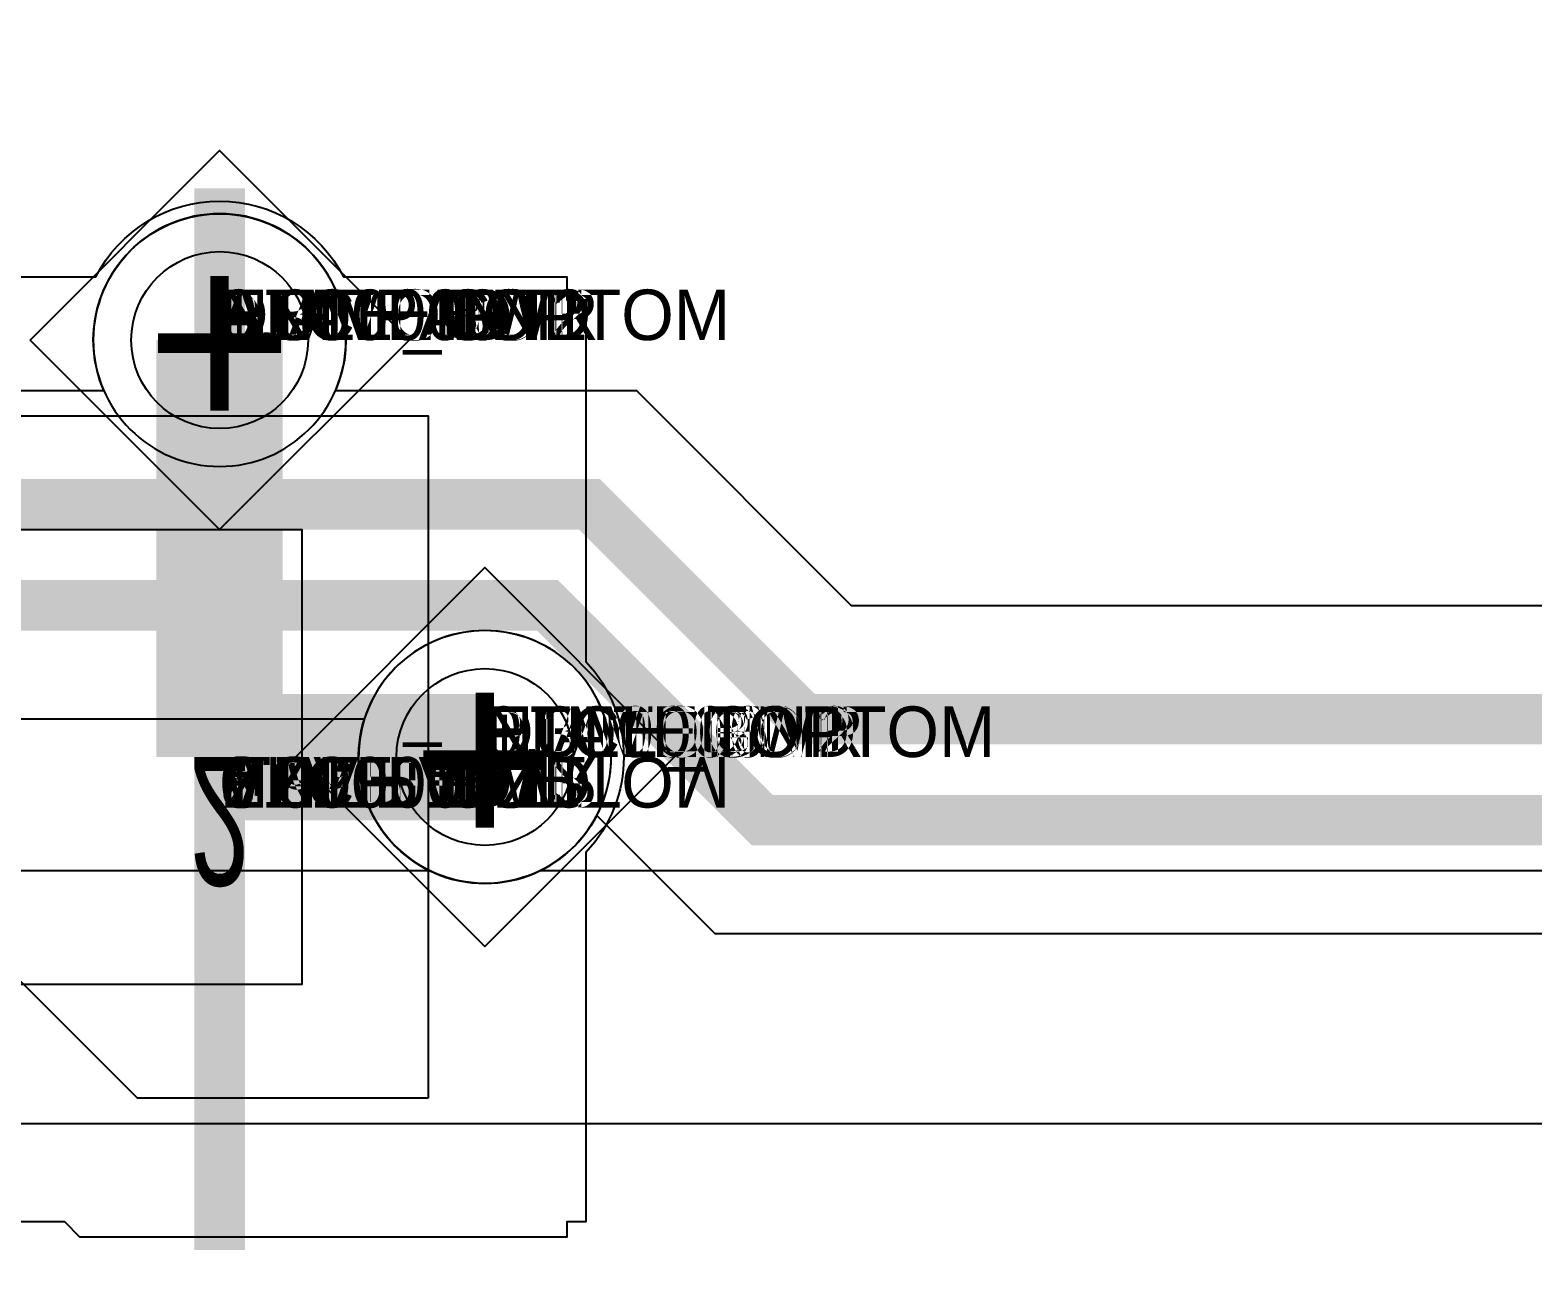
# Model space of a CAD drawing. Extents: x 0 to 323, y 0 to 320.
# Drawn here: x 89.76 to 95.71, y 260.12 to 265.08 of the extents above; entities that cross this region are included whole.
import ezdxf
from ezdxf.enums import TextEntityAlignment as Align

# ---------------------------------------------------------------- set-up
doc = ezdxf.new("R2010")
doc.units = 0
doc.header["$MEASUREMENT"] = 0
doc.layers.get('0').update_dxf_attribs({"linetype": 'CONTINUOUS'})
for name, color, linetype in [('CDN_FIGURES', 7, 'CONTINUOUS'), ('ETCH_BOTTOM', 7, 'CONTINUOUS'), ('ETCH_GND', 3, 'CONTINUOUS'), ('ETCH_INT1', 4, 'CONTINUOUS'), ('ETCH_INT2', 5, 'CONTINUOUS'), ('ETCH_PWR', 6, 'CONTINUOUS'), ('ETCH_TOP', 2, 'CONTINUOUS'), ('MANUFACTURING_NCLEGEND-1-6', 8, 'CONTINUOUS'), ('PACKAGE_GEOMETRY_ASSEMBLY_TOP', 11, 'CONTINUOUS'), ('PACKAGE_GEOMETRY_PIN_NUMBER', 9, 'CONTINUOUS')]:
    doc.layers.add(name, color=color, linetype=linetype)

# ---------------------------------------------------------------- blocks, each defined once
blk = doc.blocks.new('PAD_INFO')
for tag in ['SHAPE_TYPE', 'PAD_HEIGHT', 'PAD_LAYER', 'PAD_TYPE', 'PAD_WIDTH']:
    blk.add_attdef(tag, (0, 0), '', height=0.2)
at = {"flags": 2}
blk.add_attdef('CDN_TYPE', (0, 0), '', height=0.2, dxfattribs=at)
blk = doc.blocks.new('DRILL_INFO')
at = {"flags": 2}
blk.add_attdef('CDN_TYPE', (0, 0), '', height=0.2, dxfattribs=at)
for tag in ['FSHAPE', 'FCHAR', 'DRILL_HEIGHT', 'DIAMETER', 'PLATED', 'DRILL_WIDTH']:
    blk.add_attdef(tag, (0, 0), '', height=0.2)
blk = doc.blocks.new('VIA0700X0300')
at = {"layer": 'ETCH_BOTTOM'}
blk.add_circle((0, 0), 0.35, dxfattribs=at)
at = {"layer": 'ETCH_GND'}
blk.add_circle((0, 0), 0.35, dxfattribs=at)
at = {"layer": 'ETCH_INT1'}
blk.add_circle((0, 0), 0.35, dxfattribs=at)
at = {"layer": 'ETCH_INT2'}
blk.add_circle((0, 0), 0.35, dxfattribs=at)
at = {"layer": 'ETCH_PWR'}
blk.add_circle((0, 0), 0.35, dxfattribs=at)
at = {"layer": 'ETCH_TOP'}
blk.add_circle((0, 0), 0.35, dxfattribs=at)
ref = blk.add_blockref('PAD_INFO', (0, 0))
ref.add_attrib('PAD_LAYER', 'ETCH_TOP', (0, 0), dxfattribs={"height": 0.2})
ref.add_attrib('SHAPE_TYPE', 'NULL', (0, 0), dxfattribs={"height": 0.2})
ref.add_attrib('PAD_TYPE', 'ANTIPAD', (0, 0), dxfattribs={"height": 0.2})
ref.add_attrib('PAD_WIDTH', '0.000000', (0, 0), dxfattribs={"height": 0.2})
ref.add_attrib('PAD_HEIGHT', '0.000000', (0, 0), dxfattribs={"height": 0.2})
ref = blk.add_blockref('PAD_INFO', (0, 0))
ref.add_attrib('PAD_LAYER', 'ETCH_GND', (0, 0), dxfattribs={"height": 0.2})
ref.add_attrib('SHAPE_TYPE', 'NULL', (0, 0), dxfattribs={"height": 0.2})
ref.add_attrib('PAD_TYPE', 'ANTIPAD', (0, 0), dxfattribs={"height": 0.2})
ref.add_attrib('PAD_WIDTH', '0.000000', (0, 0), dxfattribs={"height": 0.2})
ref.add_attrib('PAD_HEIGHT', '0.000000', (0, 0), dxfattribs={"height": 0.2})
ref = blk.add_blockref('PAD_INFO', (0, 0))
ref.add_attrib('PAD_LAYER', 'ETCH_INT1', (0, 0), dxfattribs={"height": 0.2})
ref.add_attrib('SHAPE_TYPE', 'NULL', (0, 0), dxfattribs={"height": 0.2})
ref.add_attrib('PAD_TYPE', 'ANTIPAD', (0, 0), dxfattribs={"height": 0.2})
ref.add_attrib('PAD_WIDTH', '0.000000', (0, 0), dxfattribs={"height": 0.2})
ref.add_attrib('PAD_HEIGHT', '0.000000', (0, 0), dxfattribs={"height": 0.2})
ref = blk.add_blockref('PAD_INFO', (0, 0))
ref.add_attrib('PAD_LAYER', 'ETCH_INT2', (0, 0), dxfattribs={"height": 0.2})
ref.add_attrib('SHAPE_TYPE', 'NULL', (0, 0), dxfattribs={"height": 0.2})
ref.add_attrib('PAD_TYPE', 'ANTIPAD', (0, 0), dxfattribs={"height": 0.2})
ref.add_attrib('PAD_WIDTH', '0.000000', (0, 0), dxfattribs={"height": 0.2})
ref.add_attrib('PAD_HEIGHT', '0.000000', (0, 0), dxfattribs={"height": 0.2})
ref = blk.add_blockref('PAD_INFO', (0, 0))
ref.add_attrib('PAD_LAYER', 'ETCH_PWR', (0, 0), dxfattribs={"height": 0.2})
ref.add_attrib('SHAPE_TYPE', 'NULL', (0, 0), dxfattribs={"height": 0.2})
ref.add_attrib('PAD_TYPE', 'ANTIPAD', (0, 0), dxfattribs={"height": 0.2})
ref.add_attrib('PAD_WIDTH', '0.000000', (0, 0), dxfattribs={"height": 0.2})
ref.add_attrib('PAD_HEIGHT', '0.000000', (0, 0), dxfattribs={"height": 0.2})
ref = blk.add_blockref('PAD_INFO', (0, 0))
ref.add_attrib('PAD_LAYER', 'ETCH_BOTTOM', (0, 0), dxfattribs={"height": 0.2})
ref.add_attrib('SHAPE_TYPE', 'NULL', (0, 0), dxfattribs={"height": 0.2})
ref.add_attrib('PAD_TYPE', 'ANTIPAD', (0, 0), dxfattribs={"height": 0.2})
ref.add_attrib('PAD_WIDTH', '0.000000', (0, 0), dxfattribs={"height": 0.2})
ref.add_attrib('PAD_HEIGHT', '0.000000', (0, 0), dxfattribs={"height": 0.2})
ref = blk.add_blockref('PAD_INFO', (0, 0))
ref.add_attrib('PAD_LAYER', 'ETCH_TOP', (0, 0), dxfattribs={"height": 0.2})
ref.add_attrib('SHAPE_TYPE', 'NULL', (0, 0), dxfattribs={"height": 0.2})
ref.add_attrib('PAD_TYPE', 'THERMAL', (0, 0), dxfattribs={"height": 0.2})
ref.add_attrib('PAD_WIDTH', '0.000000', (0, 0), dxfattribs={"height": 0.2})
ref.add_attrib('PAD_HEIGHT', '0.000000', (0, 0), dxfattribs={"height": 0.2})
ref = blk.add_blockref('PAD_INFO', (0, 0))
ref.add_attrib('PAD_LAYER', 'ETCH_GND', (0, 0), dxfattribs={"height": 0.2})
ref.add_attrib('SHAPE_TYPE', 'NULL', (0, 0), dxfattribs={"height": 0.2})
ref.add_attrib('PAD_TYPE', 'THERMAL', (0, 0), dxfattribs={"height": 0.2})
ref.add_attrib('PAD_WIDTH', '0.000000', (0, 0), dxfattribs={"height": 0.2})
ref.add_attrib('PAD_HEIGHT', '0.000000', (0, 0), dxfattribs={"height": 0.2})
ref = blk.add_blockref('PAD_INFO', (0, 0))
ref.add_attrib('PAD_LAYER', 'ETCH_INT1', (0, 0), dxfattribs={"height": 0.2})
ref.add_attrib('SHAPE_TYPE', 'NULL', (0, 0), dxfattribs={"height": 0.2})
ref.add_attrib('PAD_TYPE', 'THERMAL', (0, 0), dxfattribs={"height": 0.2})
ref.add_attrib('PAD_WIDTH', '0.000000', (0, 0), dxfattribs={"height": 0.2})
ref.add_attrib('PAD_HEIGHT', '0.000000', (0, 0), dxfattribs={"height": 0.2})
ref = blk.add_blockref('PAD_INFO', (0, 0))
ref.add_attrib('PAD_LAYER', 'ETCH_INT2', (0, 0), dxfattribs={"height": 0.2})
ref.add_attrib('SHAPE_TYPE', 'NULL', (0, 0), dxfattribs={"height": 0.2})
ref.add_attrib('PAD_TYPE', 'THERMAL', (0, 0), dxfattribs={"height": 0.2})
ref.add_attrib('PAD_WIDTH', '0.000000', (0, 0), dxfattribs={"height": 0.2})
ref.add_attrib('PAD_HEIGHT', '0.000000', (0, 0), dxfattribs={"height": 0.2})
ref = blk.add_blockref('PAD_INFO', (0, 0))
ref.add_attrib('PAD_LAYER', 'ETCH_PWR', (0, 0), dxfattribs={"height": 0.2})
ref.add_attrib('SHAPE_TYPE', 'NULL', (0, 0), dxfattribs={"height": 0.2})
ref.add_attrib('PAD_TYPE', 'THERMAL', (0, 0), dxfattribs={"height": 0.2})
ref.add_attrib('PAD_WIDTH', '0.000000', (0, 0), dxfattribs={"height": 0.2})
ref.add_attrib('PAD_HEIGHT', '0.000000', (0, 0), dxfattribs={"height": 0.2})
ref = blk.add_blockref('PAD_INFO', (0, 0))
ref.add_attrib('PAD_LAYER', 'ETCH_BOTTOM', (0, 0), dxfattribs={"height": 0.2})
ref.add_attrib('SHAPE_TYPE', 'NULL', (0, 0), dxfattribs={"height": 0.2})
ref.add_attrib('PAD_TYPE', 'THERMAL', (0, 0), dxfattribs={"height": 0.2})
ref.add_attrib('PAD_WIDTH', '0.000000', (0, 0), dxfattribs={"height": 0.2})
ref.add_attrib('PAD_HEIGHT', '0.000000', (0, 0), dxfattribs={"height": 0.2})
ref = blk.add_blockref('PAD_INFO', (0, 0))
ref.add_attrib('PAD_LAYER', 'ETCH_TOP', (0, 0), dxfattribs={"height": 0.2})
ref.add_attrib('SHAPE_TYPE', 'CIRCLE', (0, 0), dxfattribs={"height": 0.2})
ref.add_attrib('PAD_TYPE', 'REGULAR', (0, 0), dxfattribs={"height": 0.2})
ref.add_attrib('PAD_WIDTH', '0.700000', (0, 0), dxfattribs={"height": 0.2})
ref.add_attrib('PAD_HEIGHT', '0.700000', (0, 0), dxfattribs={"height": 0.2})
ref = blk.add_blockref('PAD_INFO', (0, 0))
ref.add_attrib('PAD_LAYER', 'ETCH_GND', (0, 0), dxfattribs={"height": 0.2})
ref.add_attrib('SHAPE_TYPE', 'CIRCLE', (0, 0), dxfattribs={"height": 0.2})
ref.add_attrib('PAD_TYPE', 'REGULAR', (0, 0), dxfattribs={"height": 0.2})
ref.add_attrib('PAD_WIDTH', '0.700000', (0, 0), dxfattribs={"height": 0.2})
ref.add_attrib('PAD_HEIGHT', '0.700000', (0, 0), dxfattribs={"height": 0.2})
ref = blk.add_blockref('PAD_INFO', (0, 0))
ref.add_attrib('PAD_LAYER', 'ETCH_INT1', (0, 0), dxfattribs={"height": 0.2})
ref.add_attrib('SHAPE_TYPE', 'CIRCLE', (0, 0), dxfattribs={"height": 0.2})
ref.add_attrib('PAD_TYPE', 'REGULAR', (0, 0), dxfattribs={"height": 0.2})
ref.add_attrib('PAD_WIDTH', '0.700000', (0, 0), dxfattribs={"height": 0.2})
ref.add_attrib('PAD_HEIGHT', '0.700000', (0, 0), dxfattribs={"height": 0.2})
ref = blk.add_blockref('PAD_INFO', (0, 0))
ref.add_attrib('PAD_LAYER', 'ETCH_INT2', (0, 0), dxfattribs={"height": 0.2})
ref.add_attrib('SHAPE_TYPE', 'CIRCLE', (0, 0), dxfattribs={"height": 0.2})
ref.add_attrib('PAD_TYPE', 'REGULAR', (0, 0), dxfattribs={"height": 0.2})
ref.add_attrib('PAD_WIDTH', '0.700000', (0, 0), dxfattribs={"height": 0.2})
ref.add_attrib('PAD_HEIGHT', '0.700000', (0, 0), dxfattribs={"height": 0.2})
ref = blk.add_blockref('PAD_INFO', (0, 0))
ref.add_attrib('PAD_LAYER', 'ETCH_PWR', (0, 0), dxfattribs={"height": 0.2})
ref.add_attrib('SHAPE_TYPE', 'CIRCLE', (0, 0), dxfattribs={"height": 0.2})
ref.add_attrib('PAD_TYPE', 'REGULAR', (0, 0), dxfattribs={"height": 0.2})
ref.add_attrib('PAD_WIDTH', '0.700000', (0, 0), dxfattribs={"height": 0.2})
ref.add_attrib('PAD_HEIGHT', '0.700000', (0, 0), dxfattribs={"height": 0.2})
ref = blk.add_blockref('PAD_INFO', (0, 0))
ref.add_attrib('PAD_LAYER', 'ETCH_BOTTOM', (0, 0), dxfattribs={"height": 0.2})
ref.add_attrib('SHAPE_TYPE', 'CIRCLE', (0, 0), dxfattribs={"height": 0.2})
ref.add_attrib('PAD_TYPE', 'REGULAR', (0, 0), dxfattribs={"height": 0.2})
ref.add_attrib('PAD_WIDTH', '0.700000', (0, 0), dxfattribs={"height": 0.2})
ref.add_attrib('PAD_HEIGHT', '0.700000', (0, 0), dxfattribs={"height": 0.2})
ref = blk.add_blockref('DRILL_INFO', (0, 0))
ref.add_attrib('DIAMETER', '0.300000', (0, 0), dxfattribs={"height": 0.2})
ref.add_attrib('PLATED', 'PLATED', (0, 0), dxfattribs={"height": 0.2})
ref.add_attrib('FSHAPE', 'DIAMOND', (0, 0), dxfattribs={"height": 0.2})
ref.add_attrib('FCHAR', '+', (0, 0), dxfattribs={"height": 0.2})
ref.add_attrib('DRILL_WIDTH', '1.500000', (0, 0), dxfattribs={"height": 0.2})
ref.add_attrib('DRILL_HEIGHT', '1.500000', (0, 0), dxfattribs={"height": 0.2})
for tag in ['CDN_TYPE', 'PIN']:
    blk.add_attdef(tag, (0, 0), '', height=0.2)
at = {"flags": 2}
for tag in ['PSTKNAME', 'BBV']:
    blk.add_attdef(tag, (0, 0), '', height=0.2, dxfattribs=at)
blk = doc.blocks.new('FIGURE_DIAMOND')
at = {"layer": 'CDN_FIGURES'}
blk.add_lwpolyline([(-0.5, 0), (0, 0.5), (0.5, 0), (0, -0.5)], close=True, dxfattribs=at)
blk = doc.blocks.new('RC1650X2700TS_C1')
at = {"layer": 'ETCH_TOP'}
blk.add_lwpolyline([(0.825, 1.35), (-0.325, 1.35), (-0.825, 0.85), (-0.825, -1.35), (0.825, -1.35)], close=True, dxfattribs=at)
ref = blk.add_blockref('PAD_INFO', (0, 0))
ref.add_attrib('PAD_LAYER', 'ETCH_TOP', (0, 0), dxfattribs={"height": 0.2})
ref.add_attrib('SHAPE_TYPE', 'NULL', (0, 0), dxfattribs={"height": 0.2})
ref.add_attrib('PAD_TYPE', 'ANTIPAD', (0, 0), dxfattribs={"height": 0.2})
ref.add_attrib('PAD_WIDTH', '0.000000', (0, 0), dxfattribs={"height": 0.2})
ref.add_attrib('PAD_HEIGHT', '0.000000', (0, 0), dxfattribs={"height": 0.2})
ref = blk.add_blockref('PAD_INFO', (0, 0))
ref.add_attrib('PAD_LAYER', 'ETCH_GND', (0, 0), dxfattribs={"height": 0.2})
ref.add_attrib('SHAPE_TYPE', 'NULL', (0, 0), dxfattribs={"height": 0.2})
ref.add_attrib('PAD_TYPE', 'ANTIPAD', (0, 0), dxfattribs={"height": 0.2})
ref.add_attrib('PAD_WIDTH', '0.000000', (0, 0), dxfattribs={"height": 0.2})
ref.add_attrib('PAD_HEIGHT', '0.000000', (0, 0), dxfattribs={"height": 0.2})
ref = blk.add_blockref('PAD_INFO', (0, 0))
ref.add_attrib('PAD_LAYER', 'ETCH_INT1', (0, 0), dxfattribs={"height": 0.2})
ref.add_attrib('SHAPE_TYPE', 'NULL', (0, 0), dxfattribs={"height": 0.2})
ref.add_attrib('PAD_TYPE', 'ANTIPAD', (0, 0), dxfattribs={"height": 0.2})
ref.add_attrib('PAD_WIDTH', '0.000000', (0, 0), dxfattribs={"height": 0.2})
ref.add_attrib('PAD_HEIGHT', '0.000000', (0, 0), dxfattribs={"height": 0.2})
ref = blk.add_blockref('PAD_INFO', (0, 0))
ref.add_attrib('PAD_LAYER', 'ETCH_INT2', (0, 0), dxfattribs={"height": 0.2})
ref.add_attrib('SHAPE_TYPE', 'NULL', (0, 0), dxfattribs={"height": 0.2})
ref.add_attrib('PAD_TYPE', 'ANTIPAD', (0, 0), dxfattribs={"height": 0.2})
ref.add_attrib('PAD_WIDTH', '0.000000', (0, 0), dxfattribs={"height": 0.2})
ref.add_attrib('PAD_HEIGHT', '0.000000', (0, 0), dxfattribs={"height": 0.2})
ref = blk.add_blockref('PAD_INFO', (0, 0))
ref.add_attrib('PAD_LAYER', 'ETCH_PWR', (0, 0), dxfattribs={"height": 0.2})
ref.add_attrib('SHAPE_TYPE', 'NULL', (0, 0), dxfattribs={"height": 0.2})
ref.add_attrib('PAD_TYPE', 'ANTIPAD', (0, 0), dxfattribs={"height": 0.2})
ref.add_attrib('PAD_WIDTH', '0.000000', (0, 0), dxfattribs={"height": 0.2})
ref.add_attrib('PAD_HEIGHT', '0.000000', (0, 0), dxfattribs={"height": 0.2})
ref = blk.add_blockref('PAD_INFO', (0, 0))
ref.add_attrib('PAD_LAYER', 'ETCH_BOTTOM', (0, 0), dxfattribs={"height": 0.2})
ref.add_attrib('SHAPE_TYPE', 'NULL', (0, 0), dxfattribs={"height": 0.2})
ref.add_attrib('PAD_TYPE', 'ANTIPAD', (0, 0), dxfattribs={"height": 0.2})
ref.add_attrib('PAD_WIDTH', '0.000000', (0, 0), dxfattribs={"height": 0.2})
ref.add_attrib('PAD_HEIGHT', '0.000000', (0, 0), dxfattribs={"height": 0.2})
ref = blk.add_blockref('PAD_INFO', (0, 0))
ref.add_attrib('PAD_LAYER', 'ETCH_TOP', (0, 0), dxfattribs={"height": 0.2})
ref.add_attrib('SHAPE_TYPE', 'NULL', (0, 0), dxfattribs={"height": 0.2})
ref.add_attrib('PAD_TYPE', 'THERMAL', (0, 0), dxfattribs={"height": 0.2})
ref.add_attrib('PAD_WIDTH', '0.000000', (0, 0), dxfattribs={"height": 0.2})
ref.add_attrib('PAD_HEIGHT', '0.000000', (0, 0), dxfattribs={"height": 0.2})
ref = blk.add_blockref('PAD_INFO', (0, 0))
ref.add_attrib('PAD_LAYER', 'ETCH_GND', (0, 0), dxfattribs={"height": 0.2})
ref.add_attrib('SHAPE_TYPE', 'NULL', (0, 0), dxfattribs={"height": 0.2})
ref.add_attrib('PAD_TYPE', 'THERMAL', (0, 0), dxfattribs={"height": 0.2})
ref.add_attrib('PAD_WIDTH', '0.000000', (0, 0), dxfattribs={"height": 0.2})
ref.add_attrib('PAD_HEIGHT', '0.000000', (0, 0), dxfattribs={"height": 0.2})
ref = blk.add_blockref('PAD_INFO', (0, 0))
ref.add_attrib('PAD_LAYER', 'ETCH_INT1', (0, 0), dxfattribs={"height": 0.2})
ref.add_attrib('SHAPE_TYPE', 'NULL', (0, 0), dxfattribs={"height": 0.2})
ref.add_attrib('PAD_TYPE', 'THERMAL', (0, 0), dxfattribs={"height": 0.2})
ref.add_attrib('PAD_WIDTH', '0.000000', (0, 0), dxfattribs={"height": 0.2})
ref.add_attrib('PAD_HEIGHT', '0.000000', (0, 0), dxfattribs={"height": 0.2})
ref = blk.add_blockref('PAD_INFO', (0, 0))
ref.add_attrib('PAD_LAYER', 'ETCH_INT2', (0, 0), dxfattribs={"height": 0.2})
ref.add_attrib('SHAPE_TYPE', 'NULL', (0, 0), dxfattribs={"height": 0.2})
ref.add_attrib('PAD_TYPE', 'THERMAL', (0, 0), dxfattribs={"height": 0.2})
ref.add_attrib('PAD_WIDTH', '0.000000', (0, 0), dxfattribs={"height": 0.2})
ref.add_attrib('PAD_HEIGHT', '0.000000', (0, 0), dxfattribs={"height": 0.2})
ref = blk.add_blockref('PAD_INFO', (0, 0))
ref.add_attrib('PAD_LAYER', 'ETCH_PWR', (0, 0), dxfattribs={"height": 0.2})
ref.add_attrib('SHAPE_TYPE', 'NULL', (0, 0), dxfattribs={"height": 0.2})
ref.add_attrib('PAD_TYPE', 'THERMAL', (0, 0), dxfattribs={"height": 0.2})
ref.add_attrib('PAD_WIDTH', '0.000000', (0, 0), dxfattribs={"height": 0.2})
ref.add_attrib('PAD_HEIGHT', '0.000000', (0, 0), dxfattribs={"height": 0.2})
ref = blk.add_blockref('PAD_INFO', (0, 0))
ref.add_attrib('PAD_LAYER', 'ETCH_BOTTOM', (0, 0), dxfattribs={"height": 0.2})
ref.add_attrib('SHAPE_TYPE', 'NULL', (0, 0), dxfattribs={"height": 0.2})
ref.add_attrib('PAD_TYPE', 'THERMAL', (0, 0), dxfattribs={"height": 0.2})
ref.add_attrib('PAD_WIDTH', '0.000000', (0, 0), dxfattribs={"height": 0.2})
ref.add_attrib('PAD_HEIGHT', '0.000000', (0, 0), dxfattribs={"height": 0.2})
ref = blk.add_blockref('PAD_INFO', (0, 0))
ref.add_attrib('PAD_LAYER', 'ETCH_GND', (0, 0), dxfattribs={"height": 0.2})
ref.add_attrib('SHAPE_TYPE', 'NULL', (0, 0), dxfattribs={"height": 0.2})
ref.add_attrib('PAD_TYPE', 'REGULAR', (0, 0), dxfattribs={"height": 0.2})
ref.add_attrib('PAD_WIDTH', '0.000000', (0, 0), dxfattribs={"height": 0.2})
ref.add_attrib('PAD_HEIGHT', '0.000000', (0, 0), dxfattribs={"height": 0.2})
ref = blk.add_blockref('PAD_INFO', (0, 0))
ref.add_attrib('PAD_LAYER', 'ETCH_INT1', (0, 0), dxfattribs={"height": 0.2})
ref.add_attrib('SHAPE_TYPE', 'NULL', (0, 0), dxfattribs={"height": 0.2})
ref.add_attrib('PAD_TYPE', 'REGULAR', (0, 0), dxfattribs={"height": 0.2})
ref.add_attrib('PAD_WIDTH', '0.000000', (0, 0), dxfattribs={"height": 0.2})
ref.add_attrib('PAD_HEIGHT', '0.000000', (0, 0), dxfattribs={"height": 0.2})
ref = blk.add_blockref('PAD_INFO', (0, 0))
ref.add_attrib('PAD_LAYER', 'ETCH_INT2', (0, 0), dxfattribs={"height": 0.2})
ref.add_attrib('SHAPE_TYPE', 'NULL', (0, 0), dxfattribs={"height": 0.2})
ref.add_attrib('PAD_TYPE', 'REGULAR', (0, 0), dxfattribs={"height": 0.2})
ref.add_attrib('PAD_WIDTH', '0.000000', (0, 0), dxfattribs={"height": 0.2})
ref.add_attrib('PAD_HEIGHT', '0.000000', (0, 0), dxfattribs={"height": 0.2})
ref = blk.add_blockref('PAD_INFO', (0, 0))
ref.add_attrib('PAD_LAYER', 'ETCH_PWR', (0, 0), dxfattribs={"height": 0.2})
ref.add_attrib('SHAPE_TYPE', 'NULL', (0, 0), dxfattribs={"height": 0.2})
ref.add_attrib('PAD_TYPE', 'REGULAR', (0, 0), dxfattribs={"height": 0.2})
ref.add_attrib('PAD_WIDTH', '0.000000', (0, 0), dxfattribs={"height": 0.2})
ref.add_attrib('PAD_HEIGHT', '0.000000', (0, 0), dxfattribs={"height": 0.2})
ref = blk.add_blockref('PAD_INFO', (0, 0))
ref.add_attrib('PAD_LAYER', 'ETCH_BOTTOM', (0, 0), dxfattribs={"height": 0.2})
ref.add_attrib('SHAPE_TYPE', 'NULL', (0, 0), dxfattribs={"height": 0.2})
ref.add_attrib('PAD_TYPE', 'REGULAR', (0, 0), dxfattribs={"height": 0.2})
ref.add_attrib('PAD_WIDTH', '0.000000', (0, 0), dxfattribs={"height": 0.2})
ref.add_attrib('PAD_HEIGHT', '0.000000', (0, 0), dxfattribs={"height": 0.2})
ref = blk.add_blockref('DRILL_INFO', (0, 0))
ref.add_attrib('DIAMETER', '0.000000', (0, 0), dxfattribs={"height": 0.2})
ref.add_attrib('PLATED', 'PLATED', (0, 0), dxfattribs={"height": 0.2})
ref.add_attrib('FSHAPE', 'NULL', (0, 0), dxfattribs={"height": 0.2})
ref.add_attrib('DRILL_WIDTH', '0.000000', (0, 0), dxfattribs={"height": 0.2})
ref.add_attrib('DRILL_HEIGHT', '0.000000', (0, 0), dxfattribs={"height": 0.2})
ref = blk.add_blockref('PAD_INFO', (0, 0))
ref.add_attrib('PAD_LAYER', 'ETCH_TOP', (0, 0), dxfattribs={"height": 0.2})
ref.add_attrib('SHAPE_TYPE', 'SHAPE', (0, 0), dxfattribs={"height": 0.2})
ref.add_attrib('PAD_TYPE', 'REGULAR', (0, 0), dxfattribs={"height": 0.2})
ref.add_attrib('PAD_WIDTH', '1.650000', (0, 0), dxfattribs={"height": 0.2})
ref.add_attrib('PAD_HEIGHT', '2.700000', (0, 0), dxfattribs={"height": 0.2})
for tag in ['CDN_TYPE', 'PIN']:
    blk.add_attdef(tag, (0, 0), '', height=0.2)
at = {"flags": 2}
for tag in ['PSTKNAME', 'BBV']:
    blk.add_attdef(tag, (0, 0), '', height=0.2, dxfattribs=at)
blk = doc.blocks.new('F94')
at = {"layer": 'PACKAGE_GEOMETRY_ASSEMBLY_TOP'}
blk.add_lwpolyline([(-0.325, -0.9), (3.075, -0.9), (3.075, 0.9), (-0.325, 0.9)], close=True, dxfattribs=at)
at = {"layer": 'ETCH_TOP'}
ref = blk.add_blockref('RC1650X2700TS_C1', (2.75, 0), dxfattribs=at)
ref.add_attrib('CDN_TYPE', 'PIN', (0, 0), dxfattribs={"height": 0.2})
ref.add_attrib('PIN', '2', (0, 0), dxfattribs={"height": 0.2})
at = {"flags": 2}
for tag in ['SYMBOL_TYPE', 'CDN_TYPE', 'REFDES']:
    blk.add_attdef(tag, (0, 0), '', height=0.2, dxfattribs=at)

msp = doc.modelspace()

# ---------------------------------------------------------------- linework, layer by layer
at = {"layer": 'ETCH_BOTTOM'}
for points, format in [([(90.5126, 263.8555, 0.2, 0.2, 0), (90.5126, 264.4563, 0.2, 0.2, 0)], "xyseb"), ([(86.3875, 264.1056), (90.0226, 264.1056, -0.612319), (91.0026, 264.1056), (91.8877, 264.1056), (91.8877, 264.0155), (91.9626, 264.0155), (91.9626, 262.5831, -0.397443), (91.9626, 261.8279), (91.9626, 260.3655), (91.8877, 260.3655), (91.8877, 260.3054), (89.9597, 260.3054), (89.8996, 260.3655), (88.3756, 260.3655)], "xyb"), ([(90.5126, 262.2055, 0.5, 0.5, 0), (90.5126, 263.8555, 0.5, 0.5, 0)], "xyseb"), ([(90.5126, 262.2055, 0.5, 0.5, 0), (91.5626, 262.2055, 0.5, 0.5, 0)], "xyseb"), ([(90.5126, 260.2547, 0.2, 0.2, 0), (90.5126, 262.2055, 0.2, 0.2, 0)], "xyseb")]:
    msp.add_lwpolyline(points, format=format, dxfattribs=at)
at = {"layer": 'ETCH_INT1'}
for points, format in [([(84.4831, 263.6556), (90.0542, 263.6556, -1.52703), (90.971, 263.6556), (92.1633, 263.6556), (93.0133, 262.8056), (96.1355, 262.8056, -0.915475), (97.056, 263.1868), (97.1848, 263.3156), (107.0405, 263.3156), (107.6705, 263.9456), (108.0654, 263.9456, -1.217486), (108.8708, 264.5059), (115.1905, 270.8256)], "xyb"), ([(115.3769, 270.3755, 0.2, 0.2, 0), (108.4969, 263.4955, 0.2, 0.2, 0), (107.8569, 263.4955, 0.2, 0.2, 0), (107.2269, 262.8655, 0.2, 0.2, 0), (97.3712, 262.8655, 0.2, 0.2, 0), (96.8612, 262.3555, 0.2, 0.2, 0), (92.8269, 262.3555, 0.2, 0.2, 0), (91.9769, 263.2055, 0.2, 0.2, 0), (79.4769, 263.2055, 0.2, 0.2, 0)], "xyseb"), ([(115.5426, 269.9755, 0.2, 0.2, 0), (108.6626, 263.0955, 0.2, 0.2, 0), (108.0226, 263.0955, 0.2, 0.2, 0), (107.3926, 262.4655, 0.2, 0.2, 0), (97.5369, 262.4655, 0.2, 0.2, 0), (97.0269, 261.9555, 0.2, 0.2, 0), (92.6612, 261.9555, 0.2, 0.2, 0), (91.8112, 262.8055, 0.2, 0.2, 0), (79.3112, 262.8055, 0.2, 0.2, 0)], "xyseb"), ([(115.729, 269.5254), (108.849, 262.6454), (108.209, 262.6454), (107.579, 262.0154), (104.6786, 262.0154, -2.643538), (104.0166, 262.0154), (97.7233, 262.0154), (97.2133, 261.5054), (92.4748, 261.5054), (92.006, 261.9742, -0.915475), (91.0855, 262.3554), (79.4127, 262.3554, -1.164978)], "xyb")]:
    msp.add_lwpolyline(points, format=format, dxfattribs=at)
at = {"layer": 'ETCH_INT2'}
for points in [[(90.5126, 264.3556, 1), (90.5126, 263.3554, 1)], [(91.5626, 262.7056, 1), (91.5626, 261.7054, 1)]]:
    msp.add_lwpolyline(points, format="xyb", close=True, dxfattribs=at)
at = {"layer": 'ETCH_PWR'}
for points in [[(99.7126, 266.6055), (99.7126, 261.7555), (91.7808, 261.7555, 4.354314), (91.3444, 261.7555), (85.5626, 261.7555), (85.4626, 261.8555), (85.4626, 266.0555)], [(84.9626, 266.2555), (84.9626, 260.9055), (85.1126, 260.7555), (85.5604, 260.7555), (85.9465, 260.3694, 0.564899), (87.3599, 260.7198), (87.3709, 260.7555), (97.562, 260.7555), (97.5751, 260.7463, 0.316177), (98.1501, 260.7463), (98.1632, 260.7555), (100.0626, 260.7555), (100.2626, 260.9555), (100.2626, 266.2555)]]:
    msp.add_lwpolyline(points, format="xyb", dxfattribs=at)
msp.add_lwpolyline([(91.0127, 263.8555, 1), (90.0125, 263.8555, 1)], format="xyb", close=True, dxfattribs=at)

# ---------------------------------------------------------------- block references
at = {"xscale": -1, "rotation": 180}
msp.add_blockref('F94', (87.7626, 262.2055), dxfattribs=at)
at = {"layer": 'ETCH_TOP'}
for p in [(90.5126, 263.8555), (91.5626, 262.2055)]:
    msp.add_blockref('VIA0700X0300', p, dxfattribs=at)
at = {"layer": 'MANUFACTURING_NCLEGEND-1-6', "xscale": 1.5, "yscale": 1.5}
for p in [(90.5126, 263.8555), (91.5626, 262.2055)]:
    msp.add_blockref('FIGURE_DIAMOND', p, dxfattribs=at)

# ---------------------------------------------------------------- texts
at = {"layer": 'MANUFACTURING_NCLEGEND-1-6'}
for p in [(90.5126, 263.8555), (91.5626, 262.2055)]:
    msp.add_text('+', height=0.75, dxfattribs=at).set_placement(p, align=Align.MIDDLE_CENTER)
at = {"layer": 'PACKAGE_GEOMETRY_PIN_NUMBER', "text_generation_flag": 2, "width": 0.649606}
msp.add_text('2', height=0.508, rotation=180, dxfattribs=at).set_placement((90.5126, 262.2055), align=Align.CENTER)

doc.saveas('drawing.dxf')
